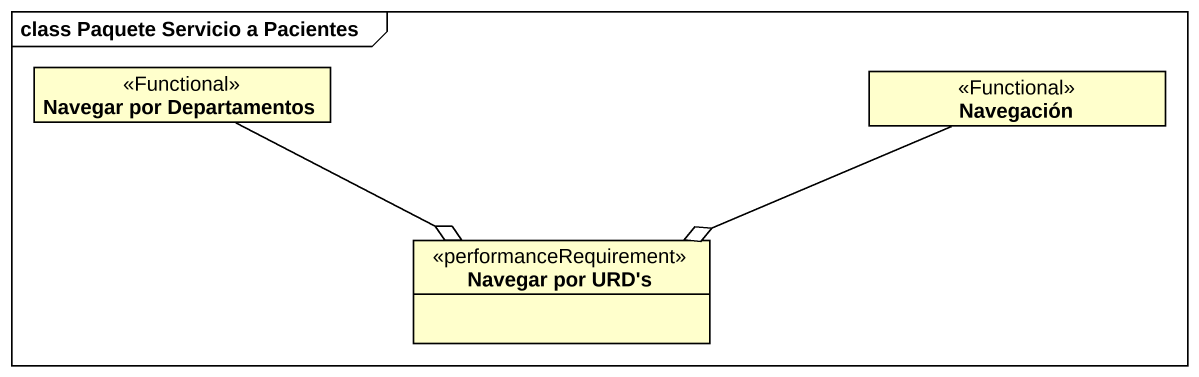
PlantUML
@startuml
mainframe class Paquete Servicio a Pacientes
hide circle
hide empty members
class "Navegar por Departamentos" as Navegar_por_Departamentos <<Functional>>
class Navegación <<Functional>>
class "Navegar por URD's" as Navegar_por_URD_s <<performanceRequirement>>
Navegar_por_Departamentos -right-o Navegar_por_URD_s
Navegación -left-o Navegar_por_URD_s
@enduml
